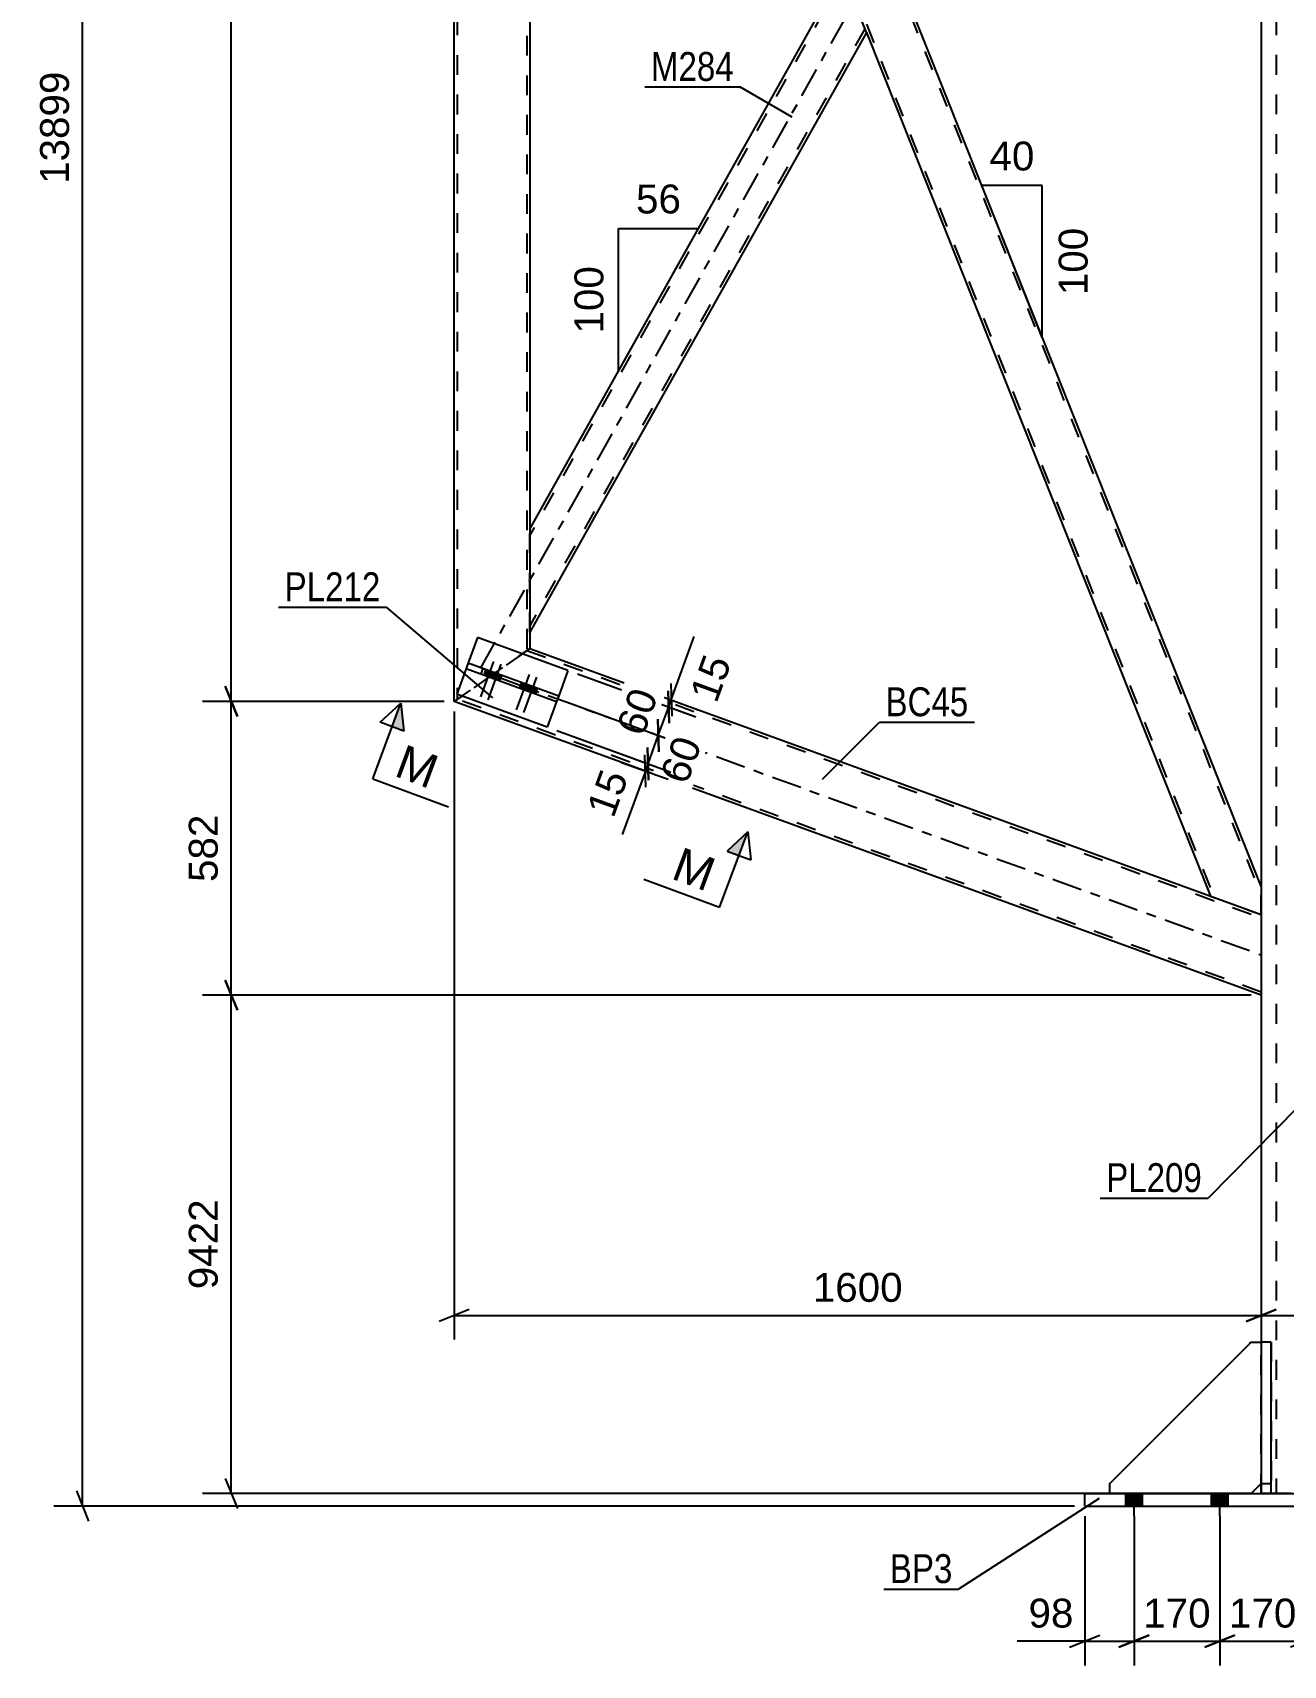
# Model space of a CAD drawing. Header units: millimetres. Extents: x -178 to 663, y -245 to 349.
# Drawn here: x 119 to 243.1, y -17.3 to 144.6 of the extents above; entities that cross this region are included whole.
import ezdxf

# ---------------------------------------------------------------- set-up
doc = ezdxf.new("R2010")
doc.units = ezdxf.units.MM
doc.linetypes.add('DXK_LINE_DOT2', pattern=[3.9198, 1.9599, -1.9599])
doc.linetypes.add('DXK_LINE_DOT3', pattern=[5.9187, 2.979, -0.9799, 0.9799, -0.9799])
doc.styles.add('Arial', font='ARIAL.TTF', dxfattribs={"height": 0.2})
doc.styles.add('Arial Narrow', font='ARIALN.TTF', dxfattribs={"height": 0.2})

# ---------------------------------------------------------------- blocks, each defined once
blk = doc.blocks.new('Part-339278997-16828 - 16823')
at = {"color": 7, "linetype": 'DXK_LINE_DOT2'}
for p, q in [((160.84, 78.27), (168.34, 83.52)), ((168.04, 83.31), (240.86, 56.81)), ((240.86, 49.46), (161.14, 78.48)), ((240.86, 57.13), (240.86, 49.15))]:
    blk.add_line(p, q, dxfattribs=at)
at = {"color": 2, "linetype": 'Continuous'}
for p, q in [((168.34, 83.52), (240.86, 57.13)), ((240.86, 49.15), (160.84, 78.27))]:
    blk.add_line(p, q, dxfattribs=at)
at = {"color": 7, "linetype": 'DXK_LINE_DOT3'}
blk.add_line((164.59, 80.89), (240.86, 53.14), dxfattribs=at)
blk = doc.blocks.new('Part-339278997-16890 - 16823')
at = {"color": 2, "linetype": 'Continuous'}
for p, q in [((163.15, 84.62), (162.23, 82.08)), ((172.12, 81.35), (163.15, 84.62)), ((162.03, 81.52), (161.1, 78.98)), ((172.12, 81.35), (171.2, 78.82)), ((170.07, 75.71), (161.1, 78.98)), ((171, 78.25), (170.07, 75.71))]:
    blk.add_line(p, q, dxfattribs=at)
at = {"color": 7, "linetype": 'DXK_LINE_DOT2'}
for p, q in [((162.23, 82.08), (162.03, 81.52)), ((171.2, 78.82), (171, 78.25))]:
    blk.add_line(p, q, dxfattribs=at)
blk = doc.blocks.new('Part-339278997-16830 - 16823')
at = {"color": 7, "linetype": 'DXK_LINE_DOT2'}
for p, q in [((161.14, 252.1), (161.14, 78.48)), ((168.04, 242.24), (168.04, 83.31)), ((167.6, 83), (161.6, 78.8)), ((167.74, 83.1), (168.3, 83.49)), ((161.14, 78.48), (161.17, 78.49))]:
    blk.add_line(p, q, dxfattribs=at)
at = {"color": 2, "linetype": 'Continuous'}
for p, q in [((160.84, 78.27), (160.84, 244.02)), ((168.34, 241.29), (168.34, 83.52)), ((167.74, 83.1), (167.6, 83)), ((168.34, 83.52), (167.74, 83.1)), ((161.6, 78.8), (160.84, 78.27))]:
    blk.add_line(p, q, dxfattribs=at)
blk = doc.blocks.new('Part-339278997-16831 - 16823')
at = {"color": 7, "linetype": 'DXK_LINE_DOT3'}
blk.add_line((163.45, 81.54), (205.42, 156.3), dxfattribs=at)
at = {"color": 2, "linetype": 'Continuous'}
for p, q in [((168.34, 95.36), (199.33, 150.57)), ((199.41, 150.36), (199.33, 150.57)), ((199.62, 149.85), (199.41, 150.36)), ((201.71, 144.59), (199.62, 149.85)), ((201.71, 144.59), (168.34, 85.15))]:
    blk.add_line(p, q, dxfattribs=at)
at = {"color": 7, "linetype": 'DXK_LINE_DOT2'}
for p, q in [((199.33, 150.57), (199.41, 150.36)), ((199.47, 150.21), (168.34, 94.75)), ((201.57, 144.95), (168.34, 85.76)), ((168.34, 85.15), (168.34, 95.36))]:
    blk.add_line(p, q, dxfattribs=at)
blk = doc.blocks.new('Part-339278997-16832 - 16823')
at = {"color": 7, "linetype": 'DXK_LINE_DOT2'}
for p, q in [((168.34, 241.02), (240.86, 59.05)), ((168.34, 229.14), (236.21, 58.82)), ((235.84, 58.96), (240.86, 57.13)), ((240.86, 57.13), (240.86, 59.86))]:
    blk.add_line(p, q, dxfattribs=at)
at = {"color": 2, "linetype": 'Continuous'}
for p, q in [((204.86, 150.2), (240.86, 59.86)), ((201.71, 144.59), (235.84, 58.96))]:
    blk.add_line(p, q, dxfattribs=at)
blk = doc.blocks.new('Part-339278997-16833 - 16823')
at = {"color": 2, "linetype": 'Continuous'}
for p, q in [((223.36, -1.5), (223.36, -0.25)), ((223.36, -0.25), (308.36, -0.25)), ((223.36, -1.5), (308.36, -1.5)), ((308.36, -1.5), (308.36, -0.25))]:
    blk.add_line(p, q, dxfattribs=at)
blk = doc.blocks.new('Part-339278997-16834 - 16823')
at = {"color": 7, "linetype": 'DXK_LINE_DOT2'}
for p, q in [((225.86, 0.75), (239.86, 14.75)), ((239.86, 14.75), (240.86, 14.75)), ((240.86, 14.75), (240.86, 0.75)), ((225.86, -0.25), (225.86, 0.75)), ((240.86, 0.75), (239.86, -0.25)), ((239.86, -0.25), (225.86, -0.25))]:
    blk.add_line(p, q, dxfattribs=at)
blk = doc.blocks.new('Part-339278997-16835 - 16823')
at = {"color": 7, "linetype": 'DXK_LINE_DOT2'}
for p, q in [((240.86, -0.25), (240.86, 14.75)), ((241.86, 14.75), (240.86, 14.75)), ((241.86, 14.75), (241.86, -0.25)), ((240.86, 0.75), (241.86, 0.75)), ((240.86, 0.75), (241.86, 0.75)), ((241.86, -0.25), (240.86, -0.25)), ((240.86, -0.25), (241.86, -0.25))]:
    blk.add_line(p, q, dxfattribs=at)
blk = doc.blocks.new('Part-339278997-16876 - 16823')
at = {"color": 2, "linetype": 'Continuous'}
for p, q in [((225.86, 0.75), (239.86, 14.75)), ((239.86, 14.75), (240.86, 14.75)), ((225.86, -0.25), (225.86, 0.75)), ((240.86, 0.75), (239.86, -0.25))]:
    blk.add_line(p, q, dxfattribs=at)
at = {"color": 7, "linetype": 'DXK_LINE_DOT2'}
for p, q in [((240.86, 14.75), (240.86, 0.75)), ((239.86, -0.25), (225.86, -0.25))]:
    blk.add_line(p, q, dxfattribs=at)
blk = doc.blocks.new('Part-339278997-16877 - 16823')
at = {"color": 2, "linetype": 'Continuous'}
for p, q in [((240.86, 14.75), (240.86, -0.25)), ((241.86, 14.75), (240.86, 14.75)), ((241.86, -0.25), (241.86, 14.75)), ((240.86, 0.75), (241.86, 0.75))]:
    blk.add_line(p, q, dxfattribs=at)
at = {"color": 7, "linetype": 'DXK_LINE_DOT2'}
for p, q in [((240.86, 0.75), (241.86, 0.75)), ((240.86, -0.25), (241.86, -0.25)), ((240.86, -0.25), (241.86, -0.25))]:
    blk.add_line(p, q, dxfattribs=at)
blk = doc.blocks.new('Part-339278997-16903 - 16823')
at = {"color": 2, "linetype": 'Continuous'}
for p, q in [((240.86, 224.67), (240.86, 25.75)), ((240.86, 24.75), (240.86, 14.75))]:
    blk.add_line(p, q, dxfattribs=at)
at = {"color": 7, "linetype": 'DXK_LINE_DOT2'}
for p, q in [((242.36, 224.67), (242.36, 25.75)), ((242.36, 24.75), (242.36, -0.25)), ((240.86, 14.75), (240.86, -0.25)), ((290.86, -0.25), (240.86, -0.25))]:
    blk.add_line(p, q, dxfattribs=at)
blk = doc.blocks.new('Part-339278997-16907 - 16823')
at = {"color": 2, "linetype": 'Continuous'}
for p, q in [((162.23, 82.08), (162.03, 81.52)), ((162.03, 81.52), (171, 78.25)), ((162.23, 82.08), (171.2, 78.82)), ((163.69, 81.55), (163.49, 80.98)), ((171.2, 78.82), (171, 78.25))]:
    blk.add_line(p, q, dxfattribs=at)
blk = doc.blocks.new('Bolt-339278997-16926 - 16823')
at = {"linetype": 'Continuous'}
for points in [[(229.08, -0.25), (227.43, -0.25), (227.43, -1.5), (229.08, -1.5)], [(229.08, -0.25), (227.43, -0.25), (227.43, -1.5), (229.08, -1.5)], [(229.08, -0.25), (227.43, -0.25), (227.43, -1.5), (229.08, -1.5)], [(229.08, -0.25), (227.43, -0.25), (227.43, -1.5), (229.08, -1.5)], [(229.08, -0.25), (227.43, -0.25), (227.43, -1.5), (229.08, -1.5)], [(229.08, -0.25), (227.43, -0.25), (227.43, -1.5), (229.08, -1.5)], [(229.08, -0.25), (227.43, -0.25), (227.43, -1.5), (229.08, -1.5)], [(229.08, -0.25), (227.43, -0.25), (227.43, -1.5), (229.08, -1.5)], [(237.58, -0.25), (235.93, -0.25), (235.93, -1.5), (237.58, -1.5)], [(237.58, -0.25), (235.93, -0.25), (235.93, -1.5), (237.58, -1.5)], [(237.58, -0.25), (235.93, -0.25), (235.93, -1.5), (237.58, -1.5)], [(237.58, -0.25), (235.93, -0.25), (235.93, -1.5), (237.58, -1.5)], [(237.58, -0.25), (235.93, -0.25), (235.93, -1.5), (237.58, -1.5)], [(237.58, -0.25), (235.93, -0.25), (235.93, -1.5), (237.58, -1.5)], [(237.58, -0.25), (235.93, -0.25), (235.93, -1.5), (237.58, -1.5)], [(237.58, -0.25), (235.93, -0.25), (235.93, -1.5), (237.58, -1.5)], [(246.08, -0.25), (244.43, -0.25), (244.43, -1.5), (246.08, -1.5)], [(246.08, -0.25), (244.43, -0.25), (244.43, -1.5), (246.08, -1.5)], [(246.08, -0.25), (244.43, -0.25), (244.43, -1.5), (246.08, -1.5)], [(246.08, -0.25), (244.43, -0.25), (244.43, -1.5), (246.08, -1.5)], [(259.18, -0.25), (257.53, -0.25), (257.53, -1.5), (259.18, -1.5)], [(259.18, -0.25), (257.53, -0.25), (257.53, -1.5), (259.18, -1.5)], [(259.18, -0.25), (257.53, -0.25), (257.53, -1.5), (259.18, -1.5)], [(259.18, -0.25), (257.53, -0.25), (257.53, -1.5), (259.18, -1.5)], [(274.18, -0.25), (272.53, -0.25), (272.53, -1.5), (274.18, -1.5)], [(274.18, -0.25), (272.53, -0.25), (272.53, -1.5), (274.18, -1.5)], [(274.18, -0.25), (272.53, -0.25), (272.53, -1.5), (274.18, -1.5)], [(274.18, -0.25), (272.53, -0.25), (272.53, -1.5), (274.18, -1.5)], [(287.28, -0.25), (285.63, -0.25), (285.63, -1.5), (287.28, -1.5)], [(287.28, -0.25), (285.63, -0.25), (285.63, -1.5), (287.28, -1.5)], [(287.28, -0.25), (285.63, -0.25), (285.63, -1.5), (287.28, -1.5)], [(287.28, -0.25), (285.63, -0.25), (285.63, -1.5), (287.28, -1.5)], [(295.78, -0.25), (294.13, -0.25), (294.13, -1.5), (295.78, -1.5)], [(295.78, -0.25), (294.13, -0.25), (294.13, -1.5), (295.78, -1.5)], [(295.78, -0.25), (294.13, -0.25), (294.13, -1.5), (295.78, -1.5)], [(295.78, -0.25), (294.13, -0.25), (294.13, -1.5), (295.78, -1.5)], [(295.78, -0.25), (294.13, -0.25), (294.13, -1.5), (295.78, -1.5)], [(295.78, -0.25), (294.13, -0.25), (294.13, -1.5), (295.78, -1.5)], [(295.78, -0.25), (294.13, -0.25), (294.13, -1.5), (295.78, -1.5)], [(295.78, -0.25), (294.13, -0.25), (294.13, -1.5), (295.78, -1.5)], [(304.28, -0.25), (302.63, -0.25), (302.63, -1.5), (304.28, -1.5)], [(304.28, -0.25), (302.63, -0.25), (302.63, -1.5), (304.28, -1.5)], [(304.28, -0.25), (302.63, -0.25), (302.63, -1.5), (304.28, -1.5)], [(304.28, -0.25), (302.63, -0.25), (302.63, -1.5), (304.28, -1.5)], [(304.28, -0.25), (302.63, -0.25), (302.63, -1.5), (304.28, -1.5)], [(304.28, -0.25), (302.63, -0.25), (302.63, -1.5), (304.28, -1.5)], [(304.28, -0.25), (302.63, -0.25), (302.63, -1.5), (304.28, -1.5)], [(304.28, -0.25), (302.63, -0.25), (302.63, -1.5), (304.28, -1.5)]]:
    blk.add_hatch(color=1, dxfattribs=at).paths.add_polyline_path(points)
at = {"color": 1, "linetype": 'Continuous'}
for p, q in [((227.43, -1.5), (227.43, -0.25)), ((227.43, -1.5), (227.43, -0.25)), ((227.43, -1.5), (227.43, -0.25)), ((227.43, -1.5), (227.43, -0.25)), ((227.43, -1.5), (227.43, -0.25)), ((227.43, -1.5), (227.43, -0.25)), ((227.43, -1.5), (227.43, -0.25)), ((227.43, -1.5), (227.43, -0.25)), ((228.26, -2.45), (228.26, -0.25)), ((228.26, -2.45), (228.26, -0.25)), ((228.26, -2.45), (228.26, -0.25)), ((228.26, -2.45), (228.26, -0.25)), ((228.26, -2.45), (228.26, -0.25)), ((228.26, -2.45), (228.26, -0.25)), ((228.26, -2.45), (228.26, -0.25)), ((228.26, -2.45), (228.26, -0.25)), ((229.08, -1.5), (229.08, -0.25)), ((229.08, -1.5), (229.08, -0.25)), ((229.08, -1.5), (229.08, -0.25)), ((229.08, -1.5), (229.08, -0.25)), ((229.08, -1.5), (229.08, -0.25)), ((229.08, -1.5), (229.08, -0.25)), ((229.08, -1.5), (229.08, -0.25)), ((229.08, -1.5), (229.08, -0.25)), ((235.93, -1.5), (235.93, -0.25)), ((235.93, -1.5), (235.93, -0.25)), ((235.93, -1.5), (235.93, -0.25)), ((235.93, -1.5), (235.93, -0.25)), ((235.93, -1.5), (235.93, -0.25)), ((235.93, -1.5), (235.93, -0.25)), ((235.93, -1.5), (235.93, -0.25)), ((235.93, -1.5), (235.93, -0.25)), ((236.76, -2.45), (236.76, -0.25)), ((236.76, -2.45), (236.76, -0.25)), ((236.76, -2.45), (236.76, -0.25)), ((236.76, -2.45), (236.76, -0.25)), ((236.76, -2.45), (236.76, -0.25)), ((236.76, -2.45), (236.76, -0.25)), ((236.76, -2.45), (236.76, -0.25)), ((236.76, -2.45), (236.76, -0.25)), ((237.58, -1.5), (237.58, -0.25)), ((237.58, -1.5), (237.58, -0.25)), ((237.58, -1.5), (237.58, -0.25)), ((237.58, -1.5), (237.58, -0.25)), ((237.58, -1.5), (237.58, -0.25)), ((237.58, -1.5), (237.58, -0.25)), ((237.58, -1.5), (237.58, -0.25)), ((237.58, -1.5), (237.58, -0.25)), ((244.43, -1.5), (244.43, -0.25)), ((244.43, -1.5), (244.43, -0.25)), ((244.43, -1.5), (244.43, -0.25)), ((244.43, -1.5), (244.43, -0.25)), ((245.26, -2.45), (245.26, -0.25)), ((245.26, -2.45), (245.26, -0.25)), ((245.26, -2.45), (245.26, -0.25)), ((245.26, -2.45), (245.26, -0.25)), ((246.08, -1.5), (246.08, -0.25)), ((246.08, -1.5), (246.08, -0.25)), ((246.08, -1.5), (246.08, -0.25)), ((246.08, -1.5), (246.08, -0.25)), ((257.53, -1.5), (257.53, -0.25)), ((257.53, -1.5), (257.53, -0.25)), ((257.53, -1.5), (257.53, -0.25)), ((257.53, -1.5), (257.53, -0.25)), ((258.36, -2.45), (258.36, -0.25)), ((258.36, -2.45), (258.36, -0.25)), ((258.36, -2.45), (258.36, -0.25)), ((258.36, -2.45), (258.36, -0.25)), ((259.18, -1.5), (259.18, -0.25)), ((259.18, -1.5), (259.18, -0.25)), ((259.18, -1.5), (259.18, -0.25)), ((259.18, -1.5), (259.18, -0.25)), ((272.53, -1.5), (272.53, -0.25)), ((272.53, -1.5), (272.53, -0.25)), ((272.53, -1.5), (272.53, -0.25)), ((272.53, -1.5), (272.53, -0.25)), ((273.36, -2.45), (273.36, -0.25)), ((273.36, -2.45), (273.36, -0.25)), ((273.36, -2.45), (273.36, -0.25)), ((273.36, -2.45), (273.36, -0.25)), ((274.18, -1.5), (274.18, -0.25)), ((274.18, -1.5), (274.18, -0.25)), ((274.18, -1.5), (274.18, -0.25)), ((274.18, -1.5), (274.18, -0.25)), ((285.63, -1.5), (285.63, -0.25)), ((285.63, -1.5), (285.63, -0.25)), ((285.63, -1.5), (285.63, -0.25)), ((285.63, -1.5), (285.63, -0.25)), ((286.46, -2.45), (286.46, -0.25)), ((286.46, -2.45), (286.46, -0.25)), ((286.46, -2.45), (286.46, -0.25)), ((286.46, -2.45), (286.46, -0.25)), ((287.28, -1.5), (287.28, -0.25)), ((287.28, -1.5), (287.28, -0.25)), ((287.28, -1.5), (287.28, -0.25)), ((287.28, -1.5), (287.28, -0.25)), ((294.13, -1.5), (294.13, -0.25)), ((294.13, -1.5), (294.13, -0.25)), ((294.13, -1.5), (294.13, -0.25)), ((294.13, -1.5), (294.13, -0.25)), ((294.13, -1.5), (294.13, -0.25)), ((294.13, -1.5), (294.13, -0.25)), ((294.13, -1.5), (294.13, -0.25)), ((294.13, -1.5), (294.13, -0.25)), ((294.96, -2.45), (294.96, -0.25)), ((294.96, -2.45), (294.96, -0.25)), ((294.96, -2.45), (294.96, -0.25)), ((294.96, -2.45), (294.96, -0.25)), ((294.96, -2.45), (294.96, -0.25)), ((294.96, -2.45), (294.96, -0.25)), ((294.96, -2.45), (294.96, -0.25)), ((294.96, -2.45), (294.96, -0.25)), ((295.78, -1.5), (295.78, -0.25)), ((295.78, -1.5), (295.78, -0.25)), ((295.78, -1.5), (295.78, -0.25)), ((295.78, -1.5), (295.78, -0.25)), ((295.78, -1.5), (295.78, -0.25)), ((295.78, -1.5), (295.78, -0.25)), ((295.78, -1.5), (295.78, -0.25)), ((295.78, -1.5), (295.78, -0.25)), ((302.63, -1.5), (302.63, -0.25)), ((302.63, -1.5), (302.63, -0.25)), ((302.63, -1.5), (302.63, -0.25)), ((302.63, -1.5), (302.63, -0.25)), ((302.63, -1.5), (302.63, -0.25)), ((302.63, -1.5), (302.63, -0.25)), ((302.63, -1.5), (302.63, -0.25)), ((302.63, -1.5), (302.63, -0.25)), ((303.46, -2.45), (303.46, -0.25)), ((303.46, -2.45), (303.46, -0.25)), ((303.46, -2.45), (303.46, -0.25)), ((303.46, -2.45), (303.46, -0.25)), ((303.46, -2.45), (303.46, -0.25)), ((303.46, -2.45), (303.46, -0.25)), ((303.46, -2.45), (303.46, -0.25)), ((303.46, -2.45), (303.46, -0.25)), ((304.28, -1.5), (304.28, -0.25)), ((304.28, -1.5), (304.28, -0.25)), ((304.28, -1.5), (304.28, -0.25)), ((304.28, -1.5), (304.28, -0.25)), ((304.28, -1.5), (304.28, -0.25)), ((304.28, -1.5), (304.28, -0.25)), ((304.28, -1.5), (304.28, -0.25)), ((304.28, -1.5), (304.28, -0.25))]:
    blk.add_line(p, q, dxfattribs=at)
blk = doc.blocks.new('Bolt-339278997-16941 - 16823')
at = {"linetype": 'Continuous'}
for points in [[(164.82, 81.14), (163.97, 81.45), (163.77, 80.88), (164.61, 80.57)], [(165.54, 80.87), (164.7, 81.18), (164.49, 80.62), (165.34, 80.31)], [(168.35, 79.85), (167.51, 80.16), (167.3, 79.6), (168.15, 79.29)], [(169.07, 79.59), (168.23, 79.9), (168.02, 79.33), (168.87, 79.03)]]:
    blk.add_hatch(color=1, dxfattribs=at).paths.add_polyline_path(points)
at = {"color": 1, "linetype": 'Continuous'}
for p, q in [((164.74, 82.23), (163.46, 78.71)), ((163.97, 81.45), (163.77, 80.88)), ((165.46, 81.97), (164.18, 78.44)), ((164.7, 81.18), (164.49, 80.62)), ((164.82, 81.14), (164.61, 80.57)), ((168.27, 80.95), (166.99, 77.42)), ((165.54, 80.87), (165.34, 80.31)), ((167.51, 80.16), (167.3, 79.6)), ((168.99, 80.68), (167.71, 77.16)), ((168.23, 79.9), (168.02, 79.33)), ((168.35, 79.85), (168.15, 79.29)), ((169.07, 79.59), (168.87, 79.03))]:
    blk.add_line(p, q, dxfattribs=at)
blk = doc.blocks.new('StraightDimension-339278997-29421 - 16823')
at = {"color": 7, "linetype": 'Continuous'}
for p, q in [((236.76, -2.5), (236.76, -17.29)), ((245.26, -2.5), (245.26, -17.29)), ((235.26, -15.49), (238.26, -14.29)), ((246.76, -14.29), (243.76, -15.49)), ((236.76, -14.89), (245.26, -14.89))]:
    blk.add_line(p, q, dxfattribs=at)
at = {"color": 0}
blk.add_wipeout([(244.95, -14.14), (244.95, -9.94), (237.07, -9.94), (237.07, -14.14)], dxfattribs=at)
at = {"color": 3, "style": 'Arial'}
blk.add_text('170', height=2.865, dxfattribs=at).set_placement((237.67, -13.54))
blk = doc.blocks.new('AngleDimension-339278997-23309 - 16823')
at = {"color": 7, "linetype": 'Continuous'}
for p, q in [((216.23, 121.67), (213.15, 129.4)), ((219.15, 129.4), (213.15, 129.4)), ((219.15, 114.35), (213.15, 129.4)), ((219.15, 114.35), (219.15, 129.4))]:
    blk.add_line(p, q, dxfattribs=at)
at = {"color": 0}
for points in [[(218.97, 130.3), (218.97, 134.5), (213.32, 134.5), (213.32, 130.3)], [(224.25, 125.81), (220.05, 125.81), (220.05, 117.94), (224.25, 117.94)]]:
    blk.add_wipeout(points, dxfattribs=at)
at = {"color": 3, "style": 'Arial'}
blk.add_text('40', height=2.865, dxfattribs=at).set_placement((213.92, 130.9))
blk.add_text('100', height=2.865, rotation=90.0002, dxfattribs=at).set_placement((223.65, 118.54))
blk = doc.blocks.new('StraightDimension-339278997-22978 - 16823')
at = {"color": 7, "linetype": 'Continuous'}
for p, q in [((239.86, 223.4), (135.89, 223.4)), ((139.34, 221.9), (138.14, 224.9)), ((138.74, 78.27), (138.74, 223.4)), ((138.14, 79.77), (139.34, 76.77)), ((159.84, 78.27), (135.89, 78.27))]:
    blk.add_line(p, q, dxfattribs=at)
at = {"color": 0}
blk.add_wipeout([(137.99, 155.88), (133.79, 155.88), (133.79, 145.79), (137.99, 145.79)], dxfattribs=at)
at = {"color": 3, "style": 'Arial'}
blk.add_text('2903', height=2.865, rotation=90.0002, dxfattribs=at).set_placement((137.39, 146.39))
blk = doc.blocks.new('StraightDimension-339278997-22979 - 16823')
at = {"color": 7, "linetype": 'Continuous'}
for p, q in [((139.34, 76.77), (138.14, 79.77)), ((159.84, 78.27), (135.89, 78.27)), ((138.74, 49.15), (138.74, 78.27)), ((138.14, 50.65), (139.34, 47.65)), ((239.86, 49.15), (135.89, 49.15))]:
    blk.add_line(p, q, dxfattribs=at)
at = {"color": 0}
blk.add_wipeout([(137.99, 67.64), (133.79, 67.64), (133.79, 59.77), (137.99, 59.77)], dxfattribs=at)
at = {"color": 3, "style": 'Arial'}
blk.add_text('582', height=2.865, rotation=90.0002, dxfattribs=at).set_placement((137.39, 60.37))
blk = doc.blocks.new('StraightDimension-339278997-22980 - 16823')
at = {"color": 7, "linetype": 'Continuous'}
for p, q in [((139.34, 47.65), (138.14, 50.65)), ((239.86, 49.15), (135.89, 49.15)), ((138.74, -0.25), (138.74, 49.15)), ((138.14, 1.25), (139.34, -1.75)), ((239.86, -0.25), (135.89, -0.25))]:
    blk.add_line(p, q, dxfattribs=at)
at = {"color": 0}
blk.add_wipeout([(137.99, 29.5), (133.79, 29.5), (133.79, 19.4), (137.99, 19.4)], dxfattribs=at)
at = {"color": 3, "style": 'Arial'}
blk.add_text('9422', height=2.865, rotation=90.0002, dxfattribs=at).set_placement((137.39, 20))
blk = doc.blocks.new('StraightDimension-339278997-23048 - 16823')
at = {"color": 7, "linetype": 'Continuous'}
for p, q in [((123.99, -1.5), (123.99, 271.75)), ((123.39, 0), (124.59, -3)), ((222.36, -1.5), (121.14, -1.5))]:
    blk.add_line(p, q, dxfattribs=at)
at = {"color": 0}
blk.add_wipeout([(123.24, 141.28), (119.04, 141.28), (119.04, 128.97), (123.24, 128.97)], dxfattribs=at)
at = {"color": 3, "style": 'Arial'}
blk.add_text('13899', height=2.865, rotation=90.0002, dxfattribs=at).set_placement((122.64, 129.57))
blk = doc.blocks.new('StraightDimension-339278997-23103 - 16823')
at = {"color": 7, "linetype": 'Continuous'}
for p, q in [((240.86, 48.15), (240.86, 15)), ((290.86, 48.16), (290.86, 15)), ((242.36, 18), (239.36, 16.8)), ((289.36, 16.8), (292.36, 18)), ((240.86, 17.4), (290.86, 17.4))]:
    blk.add_line(p, q, dxfattribs=at)
at = {"color": 0}
blk.add_wipeout([(270.91, 18.15), (270.91, 22.35), (260.81, 22.35), (260.81, 18.15)], dxfattribs=at)
at = {"color": 3, "style": 'Arial'}
blk.add_text('1000', height=2.865, dxfattribs=at).set_placement((261.41, 18.75))
blk = doc.blocks.new('StraightDimension-339278997-23104 - 16823')
at = {"color": 7, "linetype": 'Continuous'}
for p, q in [((160.84, 77.27), (160.84, 15)), ((240.86, 48.15), (240.86, 15)), ((162.34, 18), (159.34, 16.8)), ((239.36, 16.8), (242.36, 18)), ((160.84, 17.4), (240.86, 17.4))]:
    blk.add_line(p, q, dxfattribs=at)
at = {"color": 0}
blk.add_wipeout([(205.9, 18.15), (205.9, 22.35), (195.8, 22.35), (195.8, 18.15)], dxfattribs=at)
at = {"color": 3, "style": 'Arial'}
blk.add_text('1600', height=2.865, dxfattribs=at).set_placement((196.4, 18.75))
blk = doc.blocks.new('AngleDimension-339278997-23295 - 16823')
at = {"color": 7, "linetype": 'Continuous'}
for p, q in [((177.13, 125.14), (185.06, 125.14)), ((177.13, 111.01), (185.06, 125.14)), ((177.13, 111.01), (177.13, 125.14)), ((182.56, 120.69), (185.06, 125.14))]:
    blk.add_line(p, q, dxfattribs=at)
at = {"color": 0}
for points in [[(183.92, 126.04), (183.92, 130.24), (178.27, 130.24), (178.27, 126.04)], [(176.23, 122.01), (172.03, 122.01), (172.03, 114.14), (176.23, 114.14)]]:
    blk.add_wipeout(points, dxfattribs=at)
at = {"color": 3, "style": 'Arial'}
blk.add_text('56', height=2.865, dxfattribs=at).set_placement((178.87, 126.64))
blk.add_text('100', height=2.865, rotation=90.0002, dxfattribs=at).set_placement((175.63, 114.74))
blk = doc.blocks.new('StraightDimension-339278997-24627 - 16823')
at = {"color": 7, "linetype": 'Continuous'}
for p, q in [((173.06, 81.01), (184.79, 76.74)), ((182.16, 76.1), (182.06, 79.33)), ((182.31, 80.03), (182.41, 76.8)), ((180, 79.28), (185.04, 77.44)), ((182.11, 77.72), (182.36, 78.42))]:
    blk.add_line(p, q, dxfattribs=at)
at = {"color": 0}
blk.add_wipeout([(189.13, 82.53), (185.18, 83.96), (183.25, 78.66), (187.19, 77.22)], dxfattribs=at)
at = {"color": 7, "linetype": 'Continuous'}
blk.add_line((182.36, 78.42), (184.65, 84.71), dxfattribs=at)
blk.add_line((182.36, 78.42), (184.65, 84.71), dxfattribs=at)
at = {"color": 3, "style": 'Arial'}
blk.add_text('15', height=2.865, rotation=69.9983, dxfattribs=at).set_placement((186.84, 77.99))
blk = doc.blocks.new('StraightDimension-339278997-29422 - 16823')
at = {"color": 7, "linetype": 'Continuous'}
for p, q in [((228.26, -2.5), (228.26, -17.29)), ((236.76, -2.5), (236.76, -17.29)), ((226.76, -15.49), (229.76, -14.29)), ((238.26, -14.29), (235.26, -15.49)), ((228.26, -14.89), (236.76, -14.89))]:
    blk.add_line(p, q, dxfattribs=at)
at = {"color": 0}
blk.add_wipeout([(236.45, -14.14), (236.45, -9.94), (228.57, -9.94), (228.57, -14.14)], dxfattribs=at)
at = {"color": 3, "style": 'Arial'}
blk.add_text('170', height=2.865, dxfattribs=at).set_placement((229.17, -13.54))
blk = doc.blocks.new('StraightDimension-339278997-24628 - 16823')
at = {"color": 7, "linetype": 'Continuous'}
for p, q in [((173.06, 81.01), (184.36, 76.9)), ((182.06, 79.33), (182.16, 76.1)), ((172.04, 78.19), (183.34, 74.08)), ((181.08, 74.9), (182.11, 77.72)), ((181.13, 73.28), (181.03, 76.51))]:
    blk.add_line(p, q, dxfattribs=at)
at = {"color": 0}
blk.add_wipeout([(181.86, 79.22), (177.91, 80.66), (175.98, 75.35), (179.92, 73.91)], dxfattribs=at)
at = {"color": 3, "style": 'Arial'}
blk.add_text('60', height=2.865, rotation=69.9983, dxfattribs=at).set_placement((179.57, 74.68))
blk = doc.blocks.new('StraightDimension-339278997-24629 - 16823')
at = {"color": 7, "linetype": 'Continuous'}
for p, q in [((172.04, 78.19), (183.76, 73.92)), ((181.03, 76.51), (181.13, 73.28)), ((171.01, 75.37), (182.73, 71.11)), ((180.06, 72.08), (181.08, 74.9)), ((180.11, 70.47), (180.01, 73.69))]:
    blk.add_line(p, q, dxfattribs=at)
at = {"color": 0}
blk.add_wipeout([(186.19, 74.45), (182.24, 75.89), (180.31, 70.58), (184.25, 69.14)], dxfattribs=at)
at = {"color": 3, "style": 'Arial'}
blk.add_text('60', height=2.865, rotation=69.9983, dxfattribs=at).set_placement((183.9, 69.91))
blk = doc.blocks.new('StraightDimension-339278997-24630 - 16823')
at = {"color": 7, "linetype": 'Continuous'}
for p, q in [((171.01, 75.37), (182.31, 71.26)), ((179.85, 69.76), (179.75, 72.99)), ((180.01, 73.69), (180.11, 70.47)), ((177.43, 72.23), (182.05, 70.55)), ((179.8, 71.37), (180.06, 72.08))]:
    blk.add_line(p, q, dxfattribs=at)
at = {"color": 0}
blk.add_wipeout([(178.91, 71.13), (174.97, 72.57), (173.04, 67.26), (176.98, 65.83)], dxfattribs=at)
at = {"color": 7, "linetype": 'Continuous'}
blk.add_line((179.8, 71.37), (177.51, 65.08), dxfattribs=at)
blk.add_line((179.8, 71.37), (177.51, 65.08), dxfattribs=at)
at = {"color": 3, "style": 'Arial'}
blk.add_text('15', height=2.865, rotation=69.9983, dxfattribs=at).set_placement((176.62, 66.6))
blk = doc.blocks.new('StraightDimension-339278997-29423 - 16823')
at = {"color": 7, "linetype": 'Continuous'}
for p, q in [((223.36, -2.5), (223.36, -17.29)), ((228.26, -2.5), (228.26, -17.29)), ((221.86, -15.49), (224.86, -14.29)), ((229.76, -14.29), (226.76, -15.49)), ((223.36, -14.89), (228.26, -14.89))]:
    blk.add_line(p, q, dxfattribs=at)
at = {"color": 0}
blk.add_wipeout([(222.83, -14.14), (222.83, -9.94), (217.19, -9.94), (217.19, -14.14)], dxfattribs=at)
at = {"color": 7, "linetype": 'Continuous'}
blk.add_line((223.36, -14.89), (216.66, -14.89), dxfattribs=at)
blk.add_line((223.36, -14.89), (216.66, -14.89), dxfattribs=at)
at = {"color": 3, "style": 'Arial'}
blk.add_text('98', height=2.865, dxfattribs=at).set_placement((217.79, -13.54))
blk = doc.blocks.new('Mark-339278997-23148 - 16823')
at = {"color": 0}
blk.add_wipeout([(210.25, -9.13), (210.25, -6.13), (204.04, -6.13), (204.04, -9.13)], dxfattribs=at)
blk.add_wipeout([(210.25, -9.13), (210.25, -6.13), (204.04, -6.13), (204.04, -9.13)], dxfattribs=at)
at = {"color": 30, "linetype": 'Continuous'}
for p in [(224.78, -0.74), (203.44, -9.73)]:
    blk.add_line(p, (210.85, -9.73), dxfattribs=at)
at = {"color": 3, "style": 'Arial Narrow'}
blk.add_text('BP3', height=2.863, dxfattribs=at).set_placement((204.04, -9.13))
blk = doc.blocks.new('Mark-339278997-23144 - 16823')
at = {"color": 0}
blk.add_wipeout([(188.57, 139.78), (188.57, 142.78), (180.35, 142.78), (180.35, 139.78)], dxfattribs=at)
blk.add_wipeout([(188.57, 139.78), (188.57, 142.78), (180.35, 142.78), (180.35, 139.78)], dxfattribs=at)
at = {"color": 30, "linetype": 'Continuous'}
for p in [(179.75, 139.18), (194.36, 136.18)]:
    blk.add_line(p, (189.17, 139.18), dxfattribs=at)
at = {"color": 3, "style": 'Arial Narrow'}
blk.add_text('M284', height=2.863, dxfattribs=at).set_placement((180.35, 139.78))
blk = doc.blocks.new('Mark-339278997-23290 - 16823')
at = {"color": 0}
blk.add_wipeout([(211.83, 76.8), (211.83, 79.8), (203.61, 79.8), (203.61, 76.8)], dxfattribs=at)
blk.add_wipeout([(211.83, 76.8), (211.83, 79.8), (203.61, 79.8), (203.61, 76.8)], dxfattribs=at)
at = {"color": 30, "linetype": 'Continuous'}
for p, q in [((197.35, 70.55), (203.01, 76.2)), ((203.01, 76.2), (212.43, 76.2))]:
    blk.add_line(p, q, dxfattribs=at)
at = {"color": 3, "style": 'Arial Narrow'}
blk.add_text('BC45', height=2.863, dxfattribs=at).set_placement((203.61, 76.8))
blk = doc.blocks.new('Mark-339278997-23966 - 16823')
at = {"color": 0}
blk.add_wipeout([(234.99, 29.63), (234.99, 32.63), (225.49, 32.63), (225.49, 29.63)], dxfattribs=at)
blk.add_wipeout([(234.99, 29.63), (234.99, 32.63), (225.49, 32.63), (225.49, 29.63)], dxfattribs=at)
at = {"color": 30, "linetype": 'Continuous'}
for p in [(254.71, 48.42), (224.89, 29.03)]:
    blk.add_line(p, (235.59, 29.03), dxfattribs=at)
at = {"color": 3, "style": 'Arial Narrow'}
blk.add_text('PL209', height=2.863, dxfattribs=at).set_placement((225.49, 29.63))
blk = doc.blocks.new('SectionMark-339278997-27277 - 16823')
at = {"linetype": 'Continuous'}
for points in [[(155.85, 75.33), (154.68, 75.76), (155.55, 78.11)], [(189.08, 63.01), (187.9, 63.44), (189.95, 65.35)]]:
    blk.add_hatch(color=6, dxfattribs=at).paths.add_polyline_path(points)
at = {"color": 6, "linetype": 'Continuous'}
for p, q in [((153.51, 76.2), (155.55, 78.11)), ((155.55, 78.11), (155.85, 75.33)), ((155.85, 75.33), (153.51, 76.2)), ((189.95, 65.35), (187.9, 63.44)), ((189.95, 65.35), (190.25, 62.57)), ((187.9, 63.44), (190.25, 62.57))]:
    blk.add_line(p, q, dxfattribs=at)
at = {"color": 0, "linetype": 'Continuous'}
for points in [[(158.4, 69.58), (159.62, 72.86), (155.97, 74.22), (154.76, 70.93)], [(185.87, 59.4), (187.09, 62.68), (183.44, 64.03), (182.23, 60.75)]]:
    blk.add_wipeout(points, dxfattribs=at)
at = {"color": 6, "linetype": 'Continuous'}
for p, q in [((152.77, 70.6), (155.55, 78.11)), ((152.77, 70.6), (160.27, 67.82)), ((187.16, 57.85), (189.95, 65.35)), ((187.16, 57.85), (179.66, 60.63))]:
    blk.add_line(p, q, dxfattribs=at)
at = {"color": 3, "linetype": 'Continuous', "style": 'Arial'}
for p in [(154.76, 70.93), (182.23, 60.75)]:
    blk.add_text('M', height=3.34, rotation=-20.3457, dxfattribs=at).set_placement(p)
blk = doc.blocks.new('Mark-339278997-24687 - 16823')
at = {"color": 0}
blk.add_wipeout([(153.53, 88.2), (153.53, 91.2), (144.03, 91.2), (144.03, 88.2)], dxfattribs=at)
blk.add_wipeout([(153.53, 88.2), (153.53, 91.2), (144.03, 91.2), (144.03, 88.2)], dxfattribs=at)
at = {"color": 30, "linetype": 'Continuous'}
for p in [(143.43, 87.6), (164.66, 78.64)]:
    blk.add_line(p, (154.13, 87.6), dxfattribs=at)
at = {"color": 3, "style": 'Arial Narrow'}
blk.add_text('PL212', height=2.863, dxfattribs=at).set_placement((144.03, 88.2))

msp = doc.modelspace()

# ---------------------------------------------------------------- block references
for name in ['Part-339278997-16830 - 16823', 'Part-339278997-16832 - 16823', 'Part-339278997-16903 - 16823', 'Part-339278997-16831 - 16823', 'Part-339278997-16890 - 16823', 'Part-339278997-16828 - 16823', 'Part-339278997-16907 - 16823', 'Bolt-339278997-16941 - 16823', 'Part-339278997-16834 - 16823', 'Part-339278997-16876 - 16823', 'Part-339278997-16835 - 16823', 'Part-339278997-16877 - 16823', 'Part-339278997-16833 - 16823', 'Bolt-339278997-16926 - 16823']:
    msp.add_blockref(name, (0, 0))

# ---------------------------------------------------------------- next in the draw order: block references
for name in ['AngleDimension-339278997-23309 - 16823', 'StraightDimension-339278997-29421 - 16823']:
    msp.add_blockref(name, (0, 0))

# ---------------------------------------------------------------- next in the draw order: block references
msp.add_blockref('StraightDimension-339278997-22978 - 16823', (0, 0))

# ---------------------------------------------------------------- next in the draw order: block references
msp.add_blockref('StraightDimension-339278997-22979 - 16823', (0, 0))

# ---------------------------------------------------------------- next in the draw order: block references
msp.add_blockref('StraightDimension-339278997-22980 - 16823', (0, 0))

# ---------------------------------------------------------------- next in the draw order: block references
for name in ['StraightDimension-339278997-23048 - 16823', 'StraightDimension-339278997-23103 - 16823', 'StraightDimension-339278997-29422 - 16823']:
    msp.add_blockref(name, (0, 0))

# ---------------------------------------------------------------- next in the draw order: block references
for name in ['Mark-339278997-23144 - 16823', 'AngleDimension-339278997-23295 - 16823', 'StraightDimension-339278997-23104 - 16823', 'StraightDimension-339278997-29423 - 16823']:
    msp.add_blockref(name, (0, 0))

# ---------------------------------------------------------------- next in the draw order: block references
for name in ['StraightDimension-339278997-24627 - 16823', 'Mark-339278997-23290 - 16823', 'Mark-339278997-23966 - 16823', 'Mark-339278997-23148 - 16823']:
    msp.add_blockref(name, (0, 0))

# ---------------------------------------------------------------- next in the draw order: block references
msp.add_blockref('StraightDimension-339278997-24628 - 16823', (0, 0))

# ---------------------------------------------------------------- next in the draw order: block references
msp.add_blockref('StraightDimension-339278997-24629 - 16823', (0, 0))

# ---------------------------------------------------------------- next in the draw order: block references
msp.add_blockref('StraightDimension-339278997-24630 - 16823', (0, 0))

# ---------------------------------------------------------------- next in the draw order: block references
msp.add_blockref('SectionMark-339278997-27277 - 16823', (0, 0))

# ---------------------------------------------------------------- next in the draw order: block references
msp.add_blockref('Mark-339278997-24687 - 16823', (0, 0))

doc.saveas('drawing.dxf')
